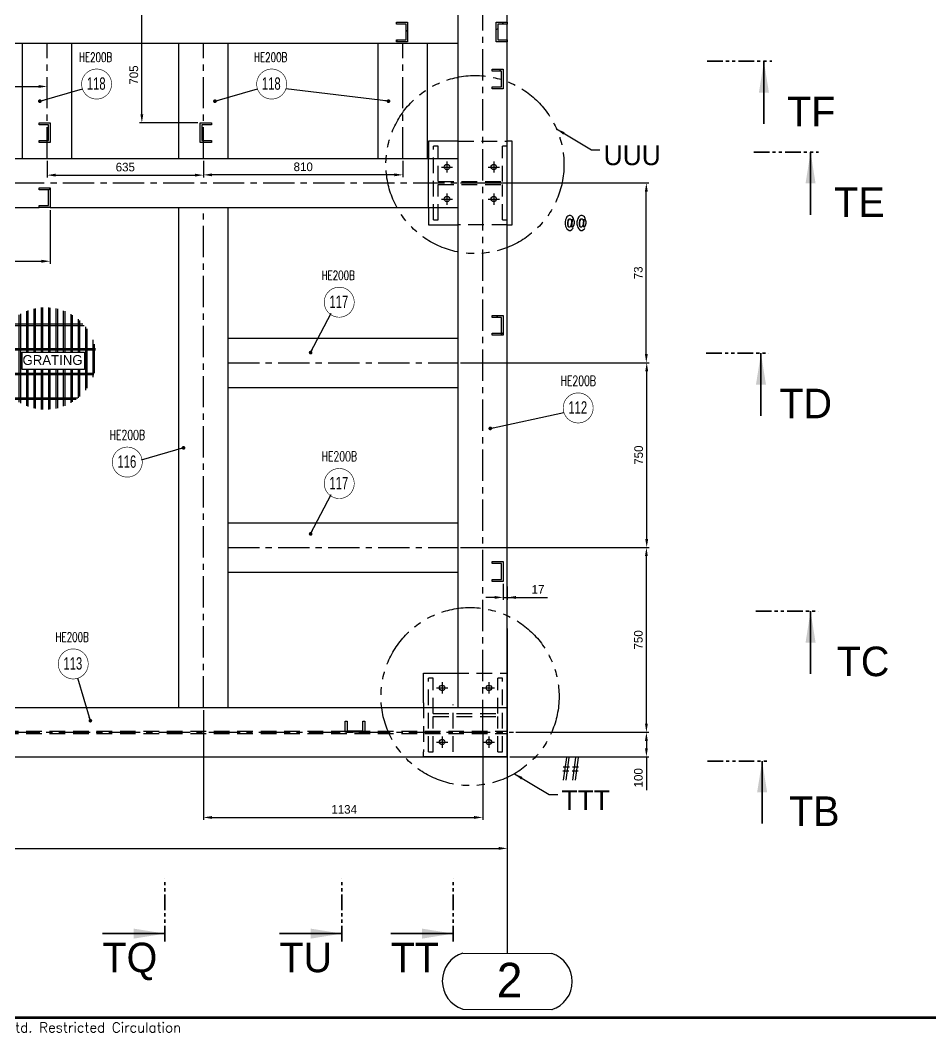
# Model space of a CAD drawing. Header units: millimetres. Extents: x 0 to 16187, y -20471 to 6290.
# Drawn here: x 7693.3 to 8063, y 3874.1 to 4286.4 of the extents above; entities that cross this region are included whole.
import ezdxf
from ezdxf.enums import TextEntityAlignment as Align

# ---------------------------------------------------------------- set-up
doc = ezdxf.new("R2010")
doc.units = ezdxf.units.MM
doc.header["$PDSIZE"] = -1
for name, pattern in [('CENTERX2', [20.32, 12.7, -2.54, 2.54, -2.54]), ('DASHED2', [9.525, 6.35, -3.175]), ('PHANTOM', [12.7, 6.35, -1.27, 1.27, -1.27, 1.27, -1.27]), ('PHANTOM2', [31.75, 15.875, -3.175, 3.175, -3.175, 3.175, -3.175])]:
    doc.linetypes.add(name, pattern=pattern)
doc.layers.add('BORDER1', color=3, linetype='Continuous')
doc.layers.add('BORDER2', color=7, linetype='Continuous')
doc.styles.add('MtXpl_txt_shx', font='txt.shx', dxfattribs={"height": 0.2})
doc.styles.add('ROMANC', font='ROMANC', dxfattribs={"height": 5})
doc.styles.add('ROMAND-1', font='ic-romand.shx')
doc.styles.add('ROMANS', font='ROMANS.shx', dxfattribs={"width": 0.8})
doc.styles.add('ROMANT', font='ROMANT', dxfattribs={"height": 4})
doc.styles.add('SLDTEXTSTYLE2', font='TXT', dxfattribs={"width": 0.686449})
doc.dimstyles.new('AM_ISO', dxfattribs={"dimtxt": 3.5, "dimasz": 3.5, "dimexe": 1, "dimexo": 1, "dimgap": 1.5, "dimtad": 1, "dimdsep": 46, "dimtxsty": 'Standard', "dimcen": 0, "dimclrd": 1, "dimclre": 1, "dimclrt": 1, "dimadec": 0, "dimazin": 2, "dimtp": 0.1, "dimtm": 0.1, "dimtfac": 0.71, "dimtdec": 3, "dimtmove": 0, "dimatfit": 3, "dimfxl": 1, "dimlwd": -1, "dimlwe": -1, "dimarcsym": 1})
doc.dimstyles.new('AM_ISO$7', dxfattribs={"dimtxt": 3.5, "dimasz": 3.5, "dimexe": 1, "dimexo": 1, "dimgap": 1.5, "dimtad": 1, "dimtoh": 1, "dimdsep": 46, "dimtxsty": 'Standard', "dimcen": 0, "dimclrd": 1, "dimclre": 1, "dimclrt": 1, "dimadec": 0, "dimazin": 2, "dimtp": 0.1, "dimtm": 0.1, "dimtfac": 0.71, "dimtdec": 3, "dimtmove": 0, "dimatfit": 3, "dimfxl": 1, "dimlwd": -1, "dimlwe": -1, "dimarcsym": 1})
pattern_1 = [(45, (6949.3814, 1683.945), (-4.490128, 4.490128), [])]

# ---------------------------------------------------------------- blocks, each defined once
blk = doc.blocks.new('*U609')
at = {"layer": 'BORDER1', "color": 154, "true_color": 0x1859a9, "const_width": 1}
blk.add_lwpolyline([(1.81, 811), (1144, 811), (1144, 0), (0, 0), (0, 811)], close=True, dxfattribs=at)
at = {"layer": 'BORDER2', "color": 154, "true_color": 0x1859a9, "style": 'ROMANS'}
blk.add_text('2017 ADNOC Onshore . All rights reserved. Abu Dhabi Company for Onshore Petroleum Operations Ltd. Restricted Circulation', height=4, dxfattribs=at).set_placement((489.5, -2), align=Align.TOP_CENTER)
at = {"layer": 'BORDER2', "flags": 8}
for tag, height, style, p in [('REV-A', 3.24, 'ROMANS', (986.93, 140.25)), ('RE-A', 8.06, 'ROMANT', (1084.63, 7.17))]:
    blk.add_attdef(tag, text='', height=height, dxfattribs=dict(at, style=style)).set_placement(p, align=Align.CENTER)
at = {"layer": 'BORDER2', "style": 'ROMANS', "width": 3.830216}
blk.add_attdef('DATE-A', text='', height=3.24, dxfattribs=at).set_placement((995.51, 140.25), (1008.51, 140.25), align=Align.FIT)
at = {"layer": 'BORDER2'}
for tag, height, style, p in [('DRN-A', 3.24, 'ROMANS', (1018.38, 140.25)), ('CHD-A', 3.24, 'ROMANS', (1032.35, 140.25)), ('APD-A', 3.24, 'ROMANS', (1046.64, 140.25)), ('CONS_CONT_VEND', 4.2, 'ROMANC', (1061.39, 72.83))]:
    blk.add_attdef(tag, text='', height=height, dxfattribs=dict(at, style=style)).set_placement(p, align=Align.CENTER)
at = {"layer": 'BORDER2', "style": 'ROMANS', "width": 0.8}
for tag, p, height in [('1:X', (997.23, 122.55), 3.5), ('LOC', (1042.74, 122.55), 3.5), ('PROJ_NO', (1118.64, 122.55), 3.5), ('CONS_DRG_NO', (1011, 63), 3)]:
    blk.add_attdef(tag, p, '', height=height, dxfattribs=at)
at = {"layer": 'BORDER2', "lineweight": 30, "width": 0.8, "flags": 104}
blk.add_attdef('COMMENTS-A', text='', height=2.2, dxfattribs=at).set_placement((1055.21, 142.07), align=Align.MIDDLE_LEFT)
at = {"layer": 'BORDER2', "style": 'ROMANS', "width": 0.8}
for tag, p in [('PROJECT_TITLE_1', (1061.07, 55.35)), ('PROJECT_TITLE_2', (1061.07, 49.3))]:
    blk.add_attdef(tag, text='', height=3.5, dxfattribs=at).set_placement(p, align=Align.MIDDLE)
at = {"layer": 'BORDER2', "style": 'ROMANT', "width": 0.8}
for tag, p in [('DRG_TITLE_1', (1061.07, 36.31)), ('DRG_TITLE_2', (1061.07, 28.31)), ('DRG_TITLE_3', (1061.07, 20.31))]:
    blk.add_attdef(tag, text='', height=5, dxfattribs=at).set_placement(p, align=Align.CENTER)
at = {"layer": 'BORDER2', "style": 'ROMANT'}
for tag, p in [('AR', (995, 7.17)), ('PA', (1011.74, 7.17)), ('DC', (1028.45, 7.17)), ('TS', (1120.84, 7.17))]:
    blk.add_attdef(tag, p, '', height=8.06, dxfattribs=at)
for tag, p in [('SRNO', (1074.7, 7.17)), ('SH', (1115.8, 7.18))]:
    blk.add_attdef(tag, text='', height=8.06, dxfattribs=at).set_placement(p, align=Align.RIGHT)
at = {"layer": 'BORDER2', "style": 'ROMANS', "flags": 2}
blk.add_attdef('TB_VERSION', text='', height=2, dxfattribs=at).set_placement((1, -1), align=Align.TOP_LEFT)
blk = doc.blocks.new('*D3900')
at = {"color": 1, "linetype": 'ByBlock'}
for p, q in [((7894.56, 3997.32), (7948.58, 3997.32)), ((7892.1, 3987.32), (7948.58, 3987.32))]:
    blk.add_line(p, q, dxfattribs=at)
at = {"color": 2, "linetype": 'ByBlock'}
for p, q in [((7947.58, 3993.82), (7947.58, 3990.82)), ((7947.58, 3987.32), (7947.58, 3973.82))]:
    blk.add_line(p, q, dxfattribs=at)
at = {"color": 2}
for points in [[(7948.16, 3993.82), (7947, 3993.82), (7947.58, 3997.32)], [(7947, 3990.82), (7948.16, 3990.82), (7947.58, 3987.32)]]:
    blk.add_solid(points, dxfattribs=at)
at = {"layer": 'Defpoints', "color": 0}
for p in [(7893.56, 3997.32), (7891.1, 3987.32), (7947.58, 3987.32)]:
    blk.add_point(p, dxfattribs=at)
at = {"color": 1, "insert": (7944.33, 3978.82), "char_height": 3.5, "attachment_point": 5, "rotation": 90}
blk.add_mtext('100', dxfattribs=at)
blk = doc.blocks.new('*D3906')
at = {"color": 1, "linetype": 'ByBlock'}
for p, q in [((7621, 4209.32), (7621, 4187.55)), ((7705.4, 4209.32), (7705.4, 4187.55))]:
    blk.add_line(p, q, dxfattribs=at)
at = {"color": 2, "linetype": 'ByBlock'}
blk.add_line((7624.5, 4188.55), (7701.9, 4188.55), dxfattribs=at)
at = {"color": 2}
for points in [[(7624.5, 4189.13), (7624.5, 4187.96), (7621, 4188.55)], [(7701.9, 4187.96), (7701.9, 4189.13), (7705.4, 4188.55)]]:
    blk.add_solid(points, dxfattribs=at)
at = {"layer": 'Defpoints', "color": 0}
for p in [(7621, 4210.32), (7705.4, 4210.32), (7705.4, 4188.55)]:
    blk.add_point(p, dxfattribs=at)
at = {"color": 1, "insert": (7663.44, 4191.8), "char_height": 3.5, "attachment_point": 5}
blk.add_mtext('844', dxfattribs=at)
blk = doc.blocks.new('*D3909')
at = {"color": 1, "linetype": 'ByBlock'}
for p, q in [((7889.4, 4057.57), (7889.4, 4051.05)), ((7891.1, 4056.52), (7891.1, 4051.05))]:
    blk.add_line(p, q, dxfattribs=at)
at = {"color": 2, "linetype": 'ByBlock'}
for p, q in [((7885.9, 4052.05), (7882.4, 4052.05)), ((7889.4, 4052.05), (7891.1, 4052.05)), ((7891.1, 4052.05), (7907.39, 4052.05)), ((7894.6, 4052.05), (7898.1, 4052.05))]:
    blk.add_line(p, q, dxfattribs=at)
at = {"color": 2}
for points in [[(7885.9, 4051.46), (7885.9, 4052.63), (7889.4, 4052.05)], [(7894.6, 4052.63), (7894.6, 4051.46), (7891.1, 4052.05)]]:
    blk.add_solid(points, dxfattribs=at)
at = {"layer": 'Defpoints', "color": 0}
for p in [(7889.4, 4058.57), (7891.1, 4057.52), (7891.1, 4052.05)]:
    blk.add_point(p, dxfattribs=at)
at = {"color": 1, "insert": (7903.56, 4055.3), "char_height": 3.5, "attachment_point": 5}
blk.add_mtext('17', dxfattribs=at)
blk = doc.blocks.new('*D3933')
at = {"color": 1, "linetype": 'ByBlock'}
for p, q in [((7765.4, 4315.22), (7741.67, 4315.22)), ((7765.4, 4244.72), (7741.67, 4244.72))]:
    blk.add_line(p, q, dxfattribs=at)
at = {"color": 2, "linetype": 'ByBlock'}
blk.add_line((7742.67, 4248.22), (7742.67, 4311.72), dxfattribs=at)
at = {"color": 2}
for points in [[(7743.26, 4311.72), (7742.09, 4311.72), (7742.67, 4315.22)], [(7742.09, 4248.22), (7743.26, 4248.22), (7742.67, 4244.72)]]:
    blk.add_solid(points, dxfattribs=at)
at = {"layer": 'Defpoints', "color": 0}
for p in [(7742.67, 4315.22), (7766.4, 4315.22), (7766.4, 4244.72)]:
    blk.add_point(p, dxfattribs=at)
at = {"color": 1, "insert": (7739.42, 4264.14), "char_height": 3.5, "attachment_point": 5, "rotation": 90}
blk.add_mtext('705', dxfattribs=at)
blk = doc.blocks.new('*D3937')
at = {"color": 1, "linetype": 'ByBlock'}
for p, q in [((7467.1, 3986.32), (7467.1, 3949.16)), ((7891.1, 3986.32), (7891.1, 3949.16))]:
    blk.add_line(p, q, dxfattribs=at)
at = {"color": 2, "linetype": 'ByBlock'}
blk.add_line((7470.6, 3950.16), (7887.6, 3950.16), dxfattribs=at)
at = {"color": 2}
for points in [[(7470.6, 3950.74), (7470.6, 3949.58), (7467.1, 3950.16)], [(7887.6, 3949.58), (7887.6, 3950.74), (7891.1, 3950.16)]]:
    blk.add_solid(points, dxfattribs=at)
at = {"layer": 'Defpoints', "color": 0}
for p in [(7467.1, 3987.32), (7891.1, 3987.32), (7891.1, 3950.16)]:
    blk.add_point(p, dxfattribs=at)
at = {"color": 1, "insert": (7678.08, 3953.41), "char_height": 3.5, "attachment_point": 5}
blk.add_mtext('4240', dxfattribs=at)
blk = doc.blocks.new('A$7E9318152A351E9')
at = {"color": 1}
blk.add_line((13.2, 77.36), (13.2, 11.43), dxfattribs=at)
at = {"color": 1, "ltscale": 0.2}
blk.add_line((4.15, 11.48), (22.25, 11.39), dxfattribs=at)
at = {"color": 1, "linetype": 'Continuous', "lineweight": 25}
blk.add_line((4.14, 0.09), (22.29, 0.01), dxfattribs=at)
at = {"color": 1, "ltscale": 0.2}
for centre, radius, start, end in [((5.98, 5.79), 5.98, 107.869, 252.0246), ((20.4, 5.69), 5.99, 287.9651, 71.9697)]:
    blk.add_arc(centre, radius, start, end, dxfattribs=at)
at = {"color": 1, "linetype": 'Continuous', "lineweight": 25}
blk.add_text('2', height=7, rotation=359.9537, dxfattribs=at).set_placement((11.06, 2.5))
blk = doc.blocks.new('A$7E93E1561D17')
at = {"color": 6, "linetype": 'DASHED2'}
for p, q in [((0, 0), (0, 30)), ((0, 30), (1.9, 30)), ((1.9, 15.55), (1.9, 30)), ((28.1, 30), (30, 30)), ((28.1, 15.55), (28.1, 30)), ((30, 0), (30, 30)), ((28.1, 15.55), (1.9, 15.55)), ((1.9, 0), (1.9, 14.45)), ((28.1, 14.45), (1.9, 14.45)), ((28.1, 0), (28.1, 14.45)), ((1.9, 0), (0, 0)), ((30, 0), (28.1, 0))]:
    blk.add_line(p, q, dxfattribs=at)
blk = doc.blocks.new('*D3957')
at = {"color": 1, "linetype": 'ByBlock'}
for p, q in [((7767.7, 4006.32), (7767.7, 3961.72)), ((7881.1, 3996.77), (7881.1, 3961.72))]:
    blk.add_line(p, q, dxfattribs=at)
at = {"color": 2, "linetype": 'ByBlock'}
blk.add_line((7771.2, 3962.72), (7877.6, 3962.72), dxfattribs=at)
at = {"color": 2}
for points in [[(7771.2, 3963.3), (7771.2, 3962.13), (7767.7, 3962.72)], [(7877.6, 3962.13), (7877.6, 3963.3), (7881.1, 3962.72)]]:
    blk.add_solid(points, dxfattribs=at)
at = {"layer": 'Defpoints', "color": 0}
for p in [(7767.7, 4007.32), (7881.1, 3997.77), (7881.1, 3962.72)]:
    blk.add_point(p, dxfattribs=at)
at = {"color": 1, "insert": (7824.84, 3965.97), "char_height": 3.5, "attachment_point": 5}
blk.add_mtext('1134', dxfattribs=at)
blk = doc.blocks.new('*D3967')
at = {"color": 1, "linetype": 'ByBlock'}
for p, q in [((7872.1, 4072.32), (7948.58, 4072.32)), ((7894.56, 3997.32), (7948.58, 3997.32))]:
    blk.add_line(p, q, dxfattribs=at)
at = {"color": 2, "linetype": 'ByBlock'}
blk.add_line((7947.58, 4000.82), (7947.58, 4068.82), dxfattribs=at)
at = {"color": 2}
for points in [[(7948.16, 4068.82), (7947, 4068.82), (7947.58, 4072.32)], [(7947, 4000.82), (7948.16, 4000.82), (7947.58, 3997.32)]]:
    blk.add_solid(points, dxfattribs=at)
at = {"layer": 'Defpoints', "color": 0}
for p in [(7871.1, 4072.32), (7947.58, 4072.32), (7893.56, 3997.32)]:
    blk.add_point(p, dxfattribs=at)
at = {"color": 1, "insert": (7944.33, 4034.82), "char_height": 3.5, "attachment_point": 5, "rotation": 90}
blk.add_mtext('750', dxfattribs=at)
blk = doc.blocks.new('*D3968')
at = {"color": 1, "linetype": 'ByBlock'}
for p, q in [((7872.1, 4147.32), (7948.71, 4147.32)), ((7872.1, 4072.32), (7948.71, 4072.32))]:
    blk.add_line(p, q, dxfattribs=at)
at = {"color": 2, "linetype": 'ByBlock'}
blk.add_line((7947.71, 4075.82), (7947.71, 4143.82), dxfattribs=at)
at = {"color": 2}
for points in [[(7948.3, 4143.82), (7947.13, 4143.82), (7947.71, 4147.32)], [(7947.13, 4075.82), (7948.3, 4075.82), (7947.71, 4072.32)]]:
    blk.add_solid(points, dxfattribs=at)
at = {"layer": 'Defpoints', "color": 0}
for p in [(7871.1, 4147.32), (7947.71, 4147.32), (7871.1, 4072.32)]:
    blk.add_point(p, dxfattribs=at)
at = {"color": 1, "insert": (7944.46, 4109.82), "char_height": 3.5, "attachment_point": 5, "rotation": 90}
blk.add_mtext('750', dxfattribs=at)
blk = doc.blocks.new('*D3969')
at = {"color": 1, "linetype": 'ByBlock'}
for p, q in [((7872.1, 4220.32), (7948.55, 4220.32)), ((7947.55, 4150.82), (7947.55, 4216.82)), ((7872.1, 4147.32), (7948.55, 4147.32))]:
    blk.add_line(p, q, dxfattribs=at)
at = {"color": 1}
for points in [[(7948.13, 4216.82), (7946.97, 4216.82), (7947.55, 4220.32)], [(7946.97, 4150.82), (7948.13, 4150.82), (7947.55, 4147.32)]]:
    blk.add_solid(points, dxfattribs=at)
at = {"layer": 'Defpoints', "color": 0}
for p in [(7871.1, 4220.32), (7947.55, 4220.32), (7871.1, 4147.32)]:
    blk.add_point(p, dxfattribs=at)
at = {"color": 1, "insert": (7944.3, 4183.82), "char_height": 3.5, "attachment_point": 5, "rotation": 90}
blk.add_mtext('73', dxfattribs=at)
blk = doc.blocks.new('*D3972')
at = {"color": 1, "linetype": 'ByBlock'}
for p, q in [((7622.7, 4260.18), (7622.7, 4260.5)), ((7704.2, 4260.46), (7704.2, 4260.5))]:
    blk.add_line(p, q, dxfattribs=at)
at = {"color": 2, "linetype": 'ByBlock'}
blk.add_line((7626.2, 4259.5), (7700.7, 4259.5), dxfattribs=at)
at = {"color": 2}
for points in [[(7626.2, 4260.08), (7626.2, 4258.91), (7622.7, 4259.5)], [(7700.7, 4258.91), (7700.7, 4260.08), (7704.2, 4259.5)]]:
    blk.add_solid(points, dxfattribs=at)
at = {"layer": 'Defpoints', "color": 0}
for p in [(7622.7, 4259.18), (7704.2, 4259.5), (7704.2, 4259.46)]:
    blk.add_point(p, dxfattribs=at)
at = {"color": 1, "insert": (7663.45, 4262.75), "char_height": 3.5, "attachment_point": 5}
blk.add_mtext('815', dxfattribs=at)
blk = doc.blocks.new('*D3973')
at = {"color": 1, "linetype": 'ByBlock'}
for p, q in [((7704.2, 4229.32), (7704.2, 4222.51)), ((7767.7, 4229.32), (7767.7, 4222.51))]:
    blk.add_line(p, q, dxfattribs=at)
at = {"color": 2, "linetype": 'ByBlock'}
blk.add_line((7707.7, 4223.51), (7764.2, 4223.51), dxfattribs=at)
at = {"color": 2}
for points in [[(7707.7, 4224.1), (7707.7, 4222.93), (7704.2, 4223.51)], [(7764.2, 4222.93), (7764.2, 4224.1), (7767.7, 4223.51)]]:
    blk.add_solid(points, dxfattribs=at)
at = {"layer": 'Defpoints', "color": 0}
for p in [(7704.2, 4230.32), (7767.7, 4230.32), (7767.7, 4223.51)]:
    blk.add_point(p, dxfattribs=at)
at = {"color": 1, "insert": (7735.95, 4226.76), "char_height": 3.5, "attachment_point": 5}
blk.add_mtext('635', dxfattribs=at)
blk = doc.blocks.new('*D3974')
at = {"color": 1, "linetype": 'ByBlock'}
for p, q in [((7767.7, 4229.32), (7767.7, 4222.62)), ((7848.7, 4229.32), (7848.7, 4222.62))]:
    blk.add_line(p, q, dxfattribs=at)
at = {"color": 2, "linetype": 'ByBlock'}
blk.add_line((7845.2, 4223.62), (7771.2, 4223.62), dxfattribs=at)
at = {"color": 2}
for points in [[(7771.2, 4224.21), (7771.2, 4223.04), (7767.7, 4223.62)], [(7845.2, 4223.04), (7845.2, 4224.21), (7848.7, 4223.62)]]:
    blk.add_solid(points, dxfattribs=at)
at = {"layer": 'Defpoints', "color": 0}
for p in [(7767.7, 4230.32), (7848.7, 4230.32), (7767.7, 4223.62)]:
    blk.add_point(p, dxfattribs=at)
at = {"color": 1, "insert": (7808.2, 4226.87), "char_height": 3.5, "attachment_point": 5}
blk.add_mtext('810', dxfattribs=at)
blk = doc.blocks.new('A$7E931B17221C3')
for p, q in [((18, 41.33), (18, 23.32)), ((18.6, 41.38), (18.6, 23.32)), ((21, 41.37), (21, 23.32)), ((21.6, 41.32), (21.6, 23.32)), ((9, 38.42), (9, 2.96)), ((9.6, 38.76), (9.6, 2.61)), ((12, 39.91), (12, 23.32)), ((12.6, 40.14), (12.6, 23.32)), ((15, 40.86), (15, 23.32)), ((15.6, 40.99), (15.6, 23.32)), ((24, 40.96), (24, 23.32)), ((24.6, 40.82), (24.6, 23.32)), ((27, 40.09), (27, 23.32)), ((27.6, 39.85), (27.6, 23.32)), ((30, 38.68), (30, 23.32)), ((30.6, 38.32), (30.6, 23.32)), ((3.6, 33.7), (3.6, 7.68)), ((3.98, 34.15), (35.47, 34.15)), ((4.51, 34.75), (34.94, 34.75)), ((6, 36.21), (6, 5.17)), ((6.6, 36.72), (6.6, 4.66)), ((33, 36.59), (33, 23.32)), ((33.6, 36.07), (33.6, 23.32)), ((36, 33.51), (36, 7.87)), ((3, 32.92), (3, 8.46)), ((36.6, 32.71), (36.6, 8.67)), ((0, 27.03), (0, 14.34)), ((0, 24.75), (40.04, 24.75)), ((0.6, 28.66), (0.6, 12.72)), ((39, 28.28), (39, 13.09)), ((39.6, 26.53), (39.6, 14.84)), ((0, 24.15), (40.15, 24.15)), ((0, 14.75), (39.57, 14.75)), ((0.06, 14.15), (39.38, 14.15)), ((12, 16.28), (12, 1.46)), ((12.6, 16.28), (12.6, 1.23)), ((15, 16.28), (15, 0.52)), ((15.6, 16.28), (15.6, 0.38)), ((18, 16.28), (18, 0.04)), ((18.6, 16.28), (18.6, 0)), ((21, 16.28), (21, 0.01)), ((21.6, 16.28), (21.6, 0.05)), ((24, 16.28), (24, 0.42)), ((24.6, 16.28), (24.6, 0.55)), ((27, 16.28), (27, 1.29)), ((27.6, 16.28), (27.6, 1.53)), ((30, 16.28), (30, 2.7)), ((30.6, 16.28), (30.6, 3.05)), ((33, 16.28), (33, 4.78)), ((33.6, 16.28), (33.6, 5.3)), ((6.48, 4.75), (32.96, 4.75)), ((7.24, 4.15), (32.21, 4.15))]:
    blk.add_line(p, q)
blk.add_lwpolyline([(10.27, 23.32), (35.57, 23.32), (35.57, 16.28), (10.27, 16.28)], close=True)
at = {"color": 2, "style": 'ROMAND-1'}
blk.add_text('GRATING', height=4, dxfattribs=at).set_placement((10.45, 18.07))

msp = doc.modelspace()

# ---------------------------------------------------------------- hatches: boundary and pattern name
at = {"linetype": 'Continuous', "lineweight": 18}
h = msp.add_hatch(dxfattribs=at)
h.set_pattern_fill('ANSI31', scale=2, style=0)
h.set_pattern_definition(pattern_1)
h.paths.add_polyline_path([(7850.59729, 4277.61891), (7850.59729, 4285.61891), (7846.09729, 4285.61891), (7846.09729, 4284.81891), (7849.99729, 4284.81891), (7849.99729, 4278.41891), (7846.09729, 4278.41891), (7846.09729, 4277.61891)], flags=0)
h = msp.add_hatch(dxfattribs=at)
h.set_pattern_fill('ANSI31', scale=2, style=0)
h.set_pattern_definition(pattern_1)
h.paths.add_polyline_path([(7886.59729, 4285.61891), (7886.59729, 4277.61891), (7891.09729, 4277.61891), (7891.09729, 4278.41891), (7887.19729, 4278.41891), (7887.19729, 4284.81891), (7891.09729, 4284.81891), (7891.09729, 4285.61891)], flags=0)
h = msp.add_hatch(dxfattribs=at)
h.set_pattern_fill('ANSI31', scale=2, style=0)
h.set_pattern_definition(pattern_1)
h.paths.add_polyline_path([(7889.39729, 4258.56891), (7889.39729, 4266.56891), (7884.89729, 4266.56891), (7884.89729, 4265.76891), (7888.79729, 4265.76891), (7888.79729, 4259.36891), (7884.89729, 4259.36891), (7884.89729, 4258.56891)], flags=0)
h = msp.add_hatch(dxfattribs=at)
h.set_pattern_fill('ANSI31', scale=2, style=0)
h.set_pattern_definition(pattern_1)
h.paths.add_polyline_path([(7705.39729, 4210.31891), (7705.39729, 4218.31891), (7700.89729, 4218.31891), (7700.89729, 4217.51891), (7704.79729, 4217.51891), (7704.79729, 4211.11891), (7700.89729, 4211.11891), (7700.89729, 4210.31891)], flags=0)
h = msp.add_hatch(dxfattribs=at)
h.set_pattern_fill('ANSI31', scale=2, style=0)
h.set_pattern_definition(pattern_1)
h.paths.add_polyline_path([(7889.39729, 4158.56891), (7889.39729, 4166.56891), (7884.89729, 4166.56891), (7884.89729, 4165.76891), (7888.79729, 4165.76891), (7888.79729, 4159.36891), (7884.89729, 4159.36891), (7884.89729, 4158.56891)], flags=0)

# ---------------------------------------------------------------- linework, layer by layer
at = {"color": 3, "linetype": 'CENTERX2', "lineweight": 25}
for p, q in [((7881.09729, 3997.76891), (7881.09729, 4608.26891)), ((7704.19729, 4230.31891), (7704.19729, 4277.11891)), ((7767.69729, 4230.31891), (7767.69729, 4277.11891)), ((7848.69729, 4230.31891), (7848.69729, 4277.11891)), ((7487.09729, 4220.31891), (7871.09729, 4220.31891)), ((7767.69729, 4007.31891), (7767.69729, 4210.31891)), ((7777.69729, 4147.31891), (7871.09729, 4147.31891)), ((7777.69729, 4072.31891), (7871.09729, 4072.31891)), ((7465.07495, 3997.31891), (7893.55792, 3997.31891))]:
    msp.add_line(p, q, dxfattribs=at)
at = {"color": 7, "linetype": 'Continuous', "lineweight": 25}
for p, q in [((7871.09729, 4007.31891), (7871.09729, 4598.71891)), ((7891.09729, 4285.61891), (7891.09729, 4342.61891)), ((7846.09729, 4284.81891), (7846.09729, 4285.61891)), ((7846.09729, 4285.61891), (7850.59729, 4285.61891)), ((7849.99729, 4284.81891), (7846.09729, 4284.81891)), ((7849.99729, 4278.41891), (7849.99729, 4284.81891)), ((7850.59729, 4285.61891), (7850.59729, 4277.61891)), ((7871.09729, 4277.11891), (7871.09729, 4287.11891)), ((7886.59729, 4277.61891), (7886.59729, 4285.61891)), ((7886.59729, 4285.61891), (7891.09729, 4285.61891)), ((7891.09729, 4284.81891), (7887.19729, 4284.81891)), ((7887.19729, 4284.81891), (7887.19729, 4278.41891)), ((7891.09729, 4285.61891), (7891.09729, 4284.81891)), ((7891.09729, 4278.41891), (7891.09729, 4284.81891)), ((7487.09729, 4277.11891), (7871.09729, 4277.11891)), ((7694.19729, 4277.11891), (7704.19729, 4277.11891)), ((7694.19729, 4230.31891), (7694.19729, 4277.11891)), ((7704.19729, 4277.11891), (7714.19729, 4277.11891)), ((7714.19729, 4230.31891), (7714.19729, 4277.11891)), ((7757.69729, 4230.31891), (7757.69729, 4277.11891)), ((7757.69729, 4277.11891), (7767.69729, 4277.11891)), ((7767.69729, 4277.11891), (7777.69729, 4277.11891)), ((7777.69729, 4230.31891), (7777.69729, 4277.11891)), ((7838.69729, 4277.11891), (7848.69729, 4277.11891)), ((7838.69729, 4230.31891), (7838.69729, 4277.11891)), ((7846.09729, 4277.61891), (7846.09729, 4278.41891)), ((7846.09729, 4278.41891), (7849.99729, 4278.41891)), ((7850.59729, 4277.61891), (7846.09729, 4277.61891)), ((7848.69729, 4277.11891), (7858.69729, 4277.11891)), ((7858.69729, 4230.31891), (7858.69729, 4277.11891)), ((7891.09729, 4277.61891), (7886.59729, 4277.61891)), ((7887.19729, 4278.41891), (7891.09729, 4278.41891)), ((7891.09729, 4278.41891), (7891.09729, 4277.61891)), ((7891.09729, 3997.76891), (7891.09729, 4277.61891)), ((7884.89729, 4265.76891), (7884.89729, 4266.56891)), ((7884.89729, 4266.56891), (7889.39729, 4266.56891)), ((7888.79729, 4265.76891), (7884.89729, 4265.76891)), ((7888.79729, 4259.36891), (7888.79729, 4265.76891)), ((7889.39729, 4266.56891), (7889.39729, 4258.56891)), ((7884.89729, 4258.56891), (7884.89729, 4259.36891)), ((7884.89729, 4259.36891), (7888.79729, 4259.36891)), ((7889.39729, 4258.56891), (7884.89729, 4258.56891)), ((7700.89729, 4243.91891), (7700.89729, 4244.71891)), ((7700.89729, 4244.71891), (7705.39729, 4244.71891)), ((7704.79729, 4243.91891), (7700.89729, 4243.91891)), ((7704.79729, 4237.51891), (7704.79729, 4243.91891)), ((7705.39729, 4244.71891), (7705.39729, 4236.71891)), ((7766.39729, 4244.71891), (7770.89729, 4244.71891)), ((7766.39729, 4236.71891), (7766.39729, 4244.71891)), ((7770.89729, 4243.91891), (7766.99729, 4243.91891)), ((7766.99729, 4243.91891), (7766.99729, 4237.51891)), ((7770.89729, 4244.71891), (7770.89729, 4243.91891)), ((7700.89729, 4236.71891), (7700.89729, 4237.51891)), ((7700.89729, 4237.51891), (7704.79729, 4237.51891)), ((7705.39729, 4236.71891), (7700.89729, 4236.71891)), ((7770.89729, 4236.71891), (7766.39729, 4236.71891)), ((7766.99729, 4237.51891), (7770.89729, 4237.51891)), ((7770.89729, 4237.51891), (7770.89729, 4236.71891)), ((7871.09729, 4237.31891), (7859.09729, 4237.31891)), ((7859.09729, 4237.31891), (7859.09729, 4230.31891)), ((7893.09729, 4237.31891), (7891.09729, 4237.31891)), ((7893.09729, 4203.31891), (7893.09729, 4237.31891)), ((7487.09729, 4230.31891), (7871.09729, 4230.31891)), ((7694.19729, 4230.31891), (7704.19729, 4230.31891)), ((7704.19729, 4230.31891), (7714.19729, 4230.31891)), ((7757.69729, 4230.31891), (7767.69729, 4230.31891)), ((7767.69729, 4230.31891), (7777.69729, 4230.31891)), ((7838.69729, 4230.31891), (7848.69729, 4230.31891)), ((7848.69729, 4230.31891), (7858.69729, 4230.31891)), ((7871.09729, 4220.31891), (7871.09729, 4230.31891)), ((7871.09729, 4220.31891), (7871.09729, 4230.31891)), ((7700.89729, 4217.51891), (7700.89729, 4218.31891)), ((7700.89729, 4218.31891), (7705.39729, 4218.31891)), ((7704.79729, 4217.51891), (7700.89729, 4217.51891)), ((7704.79729, 4211.11891), (7704.79729, 4217.51891)), ((7705.39729, 4218.31891), (7705.39729, 4210.31891)), ((7871.09729, 4210.31891), (7871.09729, 4220.31891)), ((7871.09729, 4210.31891), (7871.09729, 4220.31891)), ((7625.49729, 4210.31891), (7700.89729, 4210.31891)), ((7700.89729, 4210.31891), (7700.89729, 4211.11891)), ((7700.89729, 4211.11891), (7704.79729, 4211.11891)), ((7705.39729, 4210.31891), (7700.89729, 4210.31891)), ((7705.39729, 4210.31891), (7871.09729, 4210.31891)), ((7757.69729, 4210.31891), (7767.69729, 4210.31891)), ((7757.69729, 4007.31891), (7757.69729, 4210.31891)), ((7767.69729, 4210.31891), (7777.69729, 4210.31891)), ((7777.69729, 4007.31891), (7777.69729, 4210.31891)), ((7859.09729, 4210.31891), (7859.09729, 4203.31891)), ((7859.09729, 4203.31891), (7871.09729, 4203.31891)), ((7891.09729, 4203.31891), (7893.09729, 4203.31891)), ((7884.89729, 4165.76891), (7884.89729, 4166.56891)), ((7884.89729, 4166.56891), (7889.39729, 4166.56891)), ((7888.79729, 4165.76891), (7884.89729, 4165.76891)), ((7888.79729, 4159.36891), (7888.79729, 4165.76891)), ((7889.39729, 4166.56891), (7889.39729, 4158.56891)), ((7777.69729, 4157.31891), (7871.09729, 4157.31891)), ((7777.69729, 4147.31891), (7777.69729, 4157.31891)), ((7871.09729, 4147.31891), (7871.09729, 4157.31891)), ((7884.89729, 4158.56891), (7884.89729, 4159.36891)), ((7884.89729, 4159.36891), (7888.79729, 4159.36891)), ((7889.39729, 4158.56891), (7884.89729, 4158.56891)), ((7777.69729, 4137.31891), (7777.69729, 4147.31891)), ((7871.09729, 4137.31891), (7871.09729, 4147.31891)), ((7777.69729, 4137.31891), (7871.09729, 4137.31891)), ((7777.69729, 4082.31891), (7871.09729, 4082.31891)), ((7777.69729, 4072.31891), (7777.69729, 4082.31891)), ((7871.09729, 4072.31891), (7871.09729, 4082.31891)), ((7777.69729, 4062.31891), (7777.69729, 4072.31891)), ((7871.09729, 4062.31891), (7871.09729, 4072.31891)), ((7884.89729, 4065.76891), (7884.89729, 4066.56891)), ((7884.89729, 4066.56891), (7889.39729, 4066.56891)), ((7888.79729, 4065.76891), (7884.89729, 4065.76891)), ((7888.79729, 4059.36891), (7888.79729, 4065.76891)), ((7889.39729, 4066.56891), (7889.39729, 4058.56891)), ((7777.69729, 4062.31891), (7871.09729, 4062.31891)), ((7884.89729, 4059.36891), (7888.79729, 4059.36891)), ((7884.89729, 4058.56891), (7884.89729, 4059.36891)), ((7889.39729, 4058.56891), (7884.89729, 4058.56891)), ((7857.09729, 4009.31891), (7857.09729, 4021.31891)), ((7857.09729, 4021.31891), (7869.09729, 4021.31891)), ((7889.09729, 4021.31891), (7891.09729, 4021.31891)), ((7891.09729, 4021.31891), (7891.09729, 3987.31891)), ((7467.09729, 4007.31891), (7891.09729, 4007.31891)), ((7757.69729, 4007.31891), (7767.69729, 4007.31891)), ((7767.69729, 4007.31891), (7777.69729, 4007.31891)), ((7825.19729, 3997.31891), (7825.19729, 4001.81891)), ((7825.19729, 4001.81891), (7825.99729, 4001.81891)), ((7825.99729, 4001.81891), (7825.99729, 3997.91891)), ((7832.39729, 3997.91891), (7832.39729, 4001.81891)), ((7832.39729, 4001.81891), (7833.19729, 4001.81891)), ((7833.19729, 4001.81891), (7833.19729, 3997.31891)), ((7833.19729, 3997.31891), (7825.19729, 3997.31891)), ((7825.99729, 3997.91891), (7832.39729, 3997.91891)), ((7891.09729, 3997.31891), (7891.09729, 3997.76891)), ((7891.09729, 3987.31891), (7891.09729, 3997.31891)), ((7467.09729, 3987.31891), (7891.09729, 3987.31891)), ((7857.09729, 3987.31891), (7857.09729, 3989.31891)), ((7891.09729, 3987.31891), (7857.09729, 3987.31891))]:
    msp.add_line(p, q, dxfattribs=at)
at = {"color": 7, "linetype": 'PHANTOM', "lineweight": 35}
for p, q in [((7972.24788, 4269.71663), (7998.49229, 4269.71663)), ((7991.18868, 4232.84923), (8017.43309, 4232.84923)), ((7971.8897, 4151.15787), (7997.2897, 4151.15787)), ((7992.03309, 4046.44418), (8017.43309, 4046.44418)), ((7972.36416, 3985.61102), (7997.76416, 3985.61102)), ((7752.0572, 3912.37591), (7752.0572, 3937.78861)), ((7823.92577, 3912.37591), (7823.92577, 3937.78861)), ((7869.15747, 3912.37591), (7869.15747, 3937.78861))]:
    msp.add_line(p, q, dxfattribs=at)
at = {"color": 7, "linetype": 'Continuous', "lineweight": 35}
for p, q in [((7995.31729, 4244.31663), (7995.31729, 4269.71663)), ((8014.25809, 4207.44923), (8014.25809, 4232.84923)), ((7994.1147, 4125.75787), (7994.1147, 4151.15787)), ((8014.25809, 4021.04418), (8014.25809, 4046.44418)), ((7994.58916, 3960.21102), (7994.58916, 3985.61102)), ((7726.6572, 3915.55091), (7752.0572, 3915.55091)), ((7798.52577, 3915.55091), (7823.92577, 3915.55091)), ((7843.75747, 3915.55091), (7869.15747, 3915.55091))]:
    msp.add_line(p, q, dxfattribs=at)
at = {"color": 2, "linetype": 'DASHED2', "lineweight": 25}
for p, q in [((7871.09729, 4237.31891), (7891.09729, 4237.31891)), ((7891.09729, 4203.31891), (7871.09729, 4203.31891)), ((7869.09729, 4021.31891), (7889.09729, 4021.31891)), ((7857.09729, 4009.31891), (7857.09729, 3989.31891)), ((7869.09729, 3989.31891), (7869.09729, 4008.60325)), ((7467.09729, 3997.76891), (7891.09729, 3997.76891)), ((7467.09729, 3996.86891), (7891.09729, 3996.86891))]:
    msp.add_line(p, q, dxfattribs=at)
for p, q in [((7859.09729, 4210.31891), (7859.09729, 4230.31891)), ((7864.32405, 4226.78406), (7868.87053, 4226.78406)), ((7866.59729, 4229.0573), (7866.59729, 4224.51082)), ((7883.32405, 4226.78406), (7887.87053, 4226.78406)), ((7885.59729, 4229.0573), (7885.59729, 4224.51082)), ((7864.32405, 4213.78406), (7868.87053, 4213.78406)), ((7866.59729, 4216.0573), (7866.59729, 4211.51082)), ((7883.32405, 4213.78406), (7887.87053, 4213.78406)), ((7885.59729, 4216.0573), (7885.59729, 4211.51082)), ((7864.59729, 4017.59215), (7864.59729, 4013.04567)), ((7883.59729, 4017.59215), (7883.59729, 4013.04567)), ((7862.32405, 4015.31891), (7866.87053, 4015.31891)), ((7881.32405, 4015.31891), (7885.87053, 4015.31891)), ((7864.59729, 3995.59215), (7864.59729, 3991.04567)), ((7883.59729, 3995.59215), (7883.59729, 3991.04567)), ((7862.32405, 3993.31891), (7866.87053, 3993.31891)), ((7881.32405, 3993.31891), (7885.87053, 3993.31891))]:
    msp.add_line(p, q)
at = {"color": 4, "lineweight": 25}
for points in [[(7718.19748, 4260.49073, 0.25, 0.25, -1), (7730.38498, 4260.49073, 0.25, 0.25, -1)], [(7789.29441, 4260.49073, 0.25, 0.25, -1), (7801.48191, 4260.49073, 0.25, 0.25, -1)], [(7816.73608, 4171.91705, 0.25, 0.25, -1), (7828.92358, 4171.91705, 0.25, 0.25, -1)], [(7913.77945, 4128.98993, 0.25, 0.25, -1), (7925.96695, 4128.98993, 0.25, 0.25, -1)], [(7730.64675, 4106.99135, 0.25, 0.25, -1), (7742.83425, 4106.99135, 0.25, 0.25, -1)], [(7816.73608, 4098.29905, 0.25, 0.25, -1), (7828.92358, 4098.29905, 0.25, 0.25, -1)], [(7708.69858, 4025.05152, 0.25, 0.25, -1), (7720.88608, 4025.05152, 0.25, 0.25, -1)]]:
    msp.add_lwpolyline(points, format="xyseb", close=True, dxfattribs=at)
at = {"color": 5, "linetype": 'PHANTOM2'}
for centre in [(7877.95655, 4227.79354), (7875.95655, 4011.79354)]:
    msp.add_circle(centre, 36.15104, dxfattribs=at)
for centre in [(7866.59729, 4226.78406), (7885.59729, 4226.78406), (7866.59729, 4213.78406), (7885.59729, 4213.78406), (7864.59729, 4015.31891), (7883.59729, 4015.31891), (7864.59729, 3993.31891), (7883.59729, 3993.31891)]:
    msp.add_circle(centre, 1.1)
at = {"color": 7, "linetype": 'Continuous', "lineweight": 25}
msp.add_circle((7864.59729, 4015.31891), 1.1, dxfattribs=at)
at = {"color": 7, "linetype": 'Continuous', "lineweight": 35}
for points in [[(7995.31729, 4269.71663), (7993.28529, 4257.01663), (7997.34929, 4257.01663)], [(8014.25809, 4232.84923), (8012.22609, 4220.14923), (8016.29009, 4220.14923)], [(7994.1147, 4151.15787), (7992.0827, 4138.45787), (7996.1467, 4138.45787)], [(8014.25809, 4046.44418), (8012.22609, 4033.74418), (8016.29009, 4033.74418)], [(7994.58916, 3985.61102), (7992.55716, 3972.91102), (7996.62116, 3972.91102)], [(7752.0572, 3915.55091), (7739.3572, 3917.58291), (7739.3572, 3913.51891)], [(7823.92577, 3915.55091), (7811.22577, 3917.58291), (7811.22577, 3913.51891)], [(7869.15747, 3915.55091), (7856.45747, 3917.58291), (7856.45747, 3913.51891)]]:
    msp.add_solid(points, dxfattribs=at)

# ---------------------------------------------------------------- block references
at = {"xscale": -1}
for p in [(7891.09729, 4205.31891), (7889.09729, 3989.31891)]:
    msp.add_blockref('A$7E93E1561D17', p, dxfattribs=at)
msp.add_blockref('A$7E931B17221C3', (7683.75626, 4128.37242))
at = {"xscale": 2, "yscale": 2, "zscale": 2}
msp.add_blockref('A$7E9318152A351E9', (7864.69429, 3884.7048), dxfattribs=at)
at = {"layer": 'BORDER1'}
msp.add_blockref('*U609', (7097.74721, 3881.44049), dxfattribs=at)

# ---------------------------------------------------------------- texts
at = {"color": 4, "lineweight": 25, "style": 'MtXpl_txt_shx', "width": 0.6875}
for height, p in [(3.75, (7717.12143, 4269.52263)), (3.75, (7788.21835, 4269.52263)), (3.75, (7815.66003, 4180.94895)), (4, (7912.7034, 4138.02183)), (4, (7729.57069, 4116.02324)), (4, (7815.66003, 4107.33094)), (3.75, (7707.62252, 4034.08342))]:
    msp.add_text('HE200B', height=height, dxfattribs=at).set_placement(p)
at = {"color": 4, "lineweight": 25, "style": 'SLDTEXTSTYLE2', "width": 0.686449}
for s, p in [('118', (7724.12476, 4260.6837)), ('118', (7795.22168, 4260.6837)), ('117', (7822.66336, 4172.11002)), ('112', (7919.70673, 4129.18291)), ('116', (7736.57402, 4107.18432)), ('117', (7822.66336, 4098.49202)), ('113', (7714.62586, 4025.24449))]:
    msp.add_text(s, height=5, dxfattribs=at).set_placement(p, align=Align.MIDDLE_CENTER)
at = {"color": 7, "lineweight": 25, "style": 'MtXpl_txt_shx', "width": 0.6875}
for s, p in [('@@', (7918.84544, 4204.08898)), ('##', (7916.84544, 3982.89344))]:
    msp.add_text(s, height=6, dxfattribs=at).set_placement(p, align=Align.MIDDLE_CENTER)
at = {"color": 7, "linetype": 'Continuous', "char_height": 12, "attachment_point": 1, "style": 'ROMAND-1'}
for s, insert in [('TF', (8004.73102, 4255.35666)), ('TE', (8023.84846, 4218.48925)), ('TD', (8001.58351, 4136.79789)), ('TC', (8024.87297, 4032.0842)), ('TB', (8005.52052, 3971.25105)), ('TQ', (7726.6572, 3911.87458)), ('TU', (7798.52577, 3911.87458)), ('TT', (7843.75747, 3911.87458))]:
    msp.add_mtext(s, dxfattribs=dict(at, insert=insert))
at = {"color": 7, "char_height": 8, "width": 5, "attachment_point": 1, "style": 'ROMAND-1'}
for s, insert in [('UUU', (7930.22472, 4235.55572)), ('TTT', (7913.10202, 3973.75706))]:
    msp.add_mtext(s, dxfattribs=dict(at, insert=insert))

# ---------------------------------------------------------------- dimensions: what is measured, and where the dimension line sits
for base, p1, p2, picture, middle in [((7742.67222, 4315.21891), (7766.39729, 4244.71891), (7766.39729, 4315.21891), '*D3933', (7742.67222, 4264.14304)), ((7947.57862, 3987.31891), (7893.55792, 3997.31891), (7891.09729, 3987.31891), '*D3900', (7947.57862, 3978.81891))]:
    dim = msp.add_linear_dim(base=base, p1=p1, p2=p2, angle=90, dimstyle='AM_ISO', override={"dimtxt": 3.5, "dimlfac": 10, "dimclrd": 2})
    dim.commit()
    dim.dimension.update_dxf_attribs({"geometry": picture, "text_midpoint": middle, "dimtype": 160})
for base, p1, p2, picture, middle in [((7704.19729, 4259.49607), (7622.69729, 4259.1845), (7704.19729, 4259.46128), '*D3972', (7663.44729, 4262.74607)), ((7767.69729, 4223.51231), (7704.19729, 4230.31891), (7767.69729, 4230.31891), '*D3973', (7735.94729, 4226.76231)), ((7767.69729, 4223.62211), (7848.69729, 4230.31891), (7767.69729, 4230.31891), '*D3974', (7808.19729, 4226.87211))]:
    dim = msp.add_linear_dim(base=base, p1=p1, p2=p2, dimstyle='AM_ISO', override={"dimtxt": 3.5, "dimlfac": 10, "dimclrd": 2})
    dim.commit()
    dim.dimension.update_dxf_attribs({"geometry": picture, "text_midpoint": middle})
dim = msp.add_linear_dim(base=(7947.55138, 4220.31891), p1=(7871.09729, 4147.31891), p2=(7871.09729, 4220.31891), angle=90, dimstyle='AM_ISO')
dim.commit()
dim.dimension.update_dxf_attribs({"geometry": '*D3969', "text_midpoint": (7944.30138, 4183.81891)})
for base, p1, p2, picture, middle in [((7705.39729, 4188.5451), (7620.99729, 4210.31891), (7705.39729, 4210.31891), '*D3906', (7663.4367, 4188.5451)), ((7891.09729, 4052.04511), (7889.39729, 4058.56891), (7891.09729, 4057.52031), '*D3909', (7903.55794, 4052.04511)), ((7881.09729, 3962.7156), (7767.69729, 4007.31891), (7881.09729, 3997.76891), '*D3957', (7824.84272, 3962.7156)), ((7891.09729, 3950.16113), (7467.09729, 3987.31891), (7891.09729, 3987.31891), '*D3937', (7678.08412, 3950.16113))]:
    dim = msp.add_linear_dim(base=base, p1=p1, p2=p2, dimstyle='AM_ISO', override={"dimtxt": 3.5, "dimlfac": 10, "dimclrd": 2})
    dim.commit()
    dim.dimension.update_dxf_attribs({"geometry": picture, "text_midpoint": middle, "dimtype": 160})
for base, p1, p2, picture, middle in [((7947.7122, 4147.31891), (7871.09729, 4072.31891), (7871.09729, 4147.31891), '*D3968', (7944.4622, 4109.81891)), ((7947.57862, 4072.31891), (7893.55792, 3997.31891), (7871.09729, 4072.31891), '*D3967', (7944.32862, 4034.81891))]:
    dim = msp.add_linear_dim(base=base, p1=p1, p2=p2, angle=90, dimstyle='AM_ISO', override={"dimtxt": 3.5, "dimlfac": 10, "dimclrd": 2})
    dim.commit()
    dim.dimension.update_dxf_attribs({"geometry": picture, "text_midpoint": middle})

# ---------------------------------------------------------------- leaders
at = {"color": 2}
for points in [[(7701.24981, 4253.53096), (7718.50915, 4258.56686)], [(7811.22304, 4151.46263), (7819.52901, 4167.40803)]]:
    msp.add_leader(points, dimstyle='AM_ISO$7', override={"dimasz": 1.5, "dimldrblk": 'Dot'}, dxfattribs=at)
at = {"color": 4, "lineweight": 25}
for points in [[(7772.34674, 4253.53096), (7789.60607, 4258.56686)], [(7842.82156, 4253.53096), (7801.17024, 4258.56686)], [(7884.18164, 4120.66258), (7914.09112, 4127.06606)], [(7759.59723, 4112.7781), (7742.3379, 4107.7422)], [(7811.22304, 4077.84462), (7819.52901, 4093.79002)], [(7721.7521, 4002.0101), (7716.7162, 4019.26944)]]:
    msp.add_leader(points, dimstyle='AM_ISO$7', override={"dimasz": 1.5, "dimldrblk": 'Dot'}, dxfattribs=at)
at = {"annotation_type": 0, "has_hookline": 1, "hookline_direction": 0}
for points, text_width in [([(7911.09198, 4242.24833), (7925.22472, 4233.80572), (7928.72472, 4233.80572)], 22.16), ([(7893.96928, 3980.44966), (7908.10202, 3972.00706), (7911.60202, 3972.00706)], 17.84)]:
    msp.add_leader(points, dimstyle='AM_ISO$7', override={"dimgap": 1.5, "dimtad": 0}, dxfattribs=dict(at, text_width=text_width))

doc.saveas('drawing.dxf')
